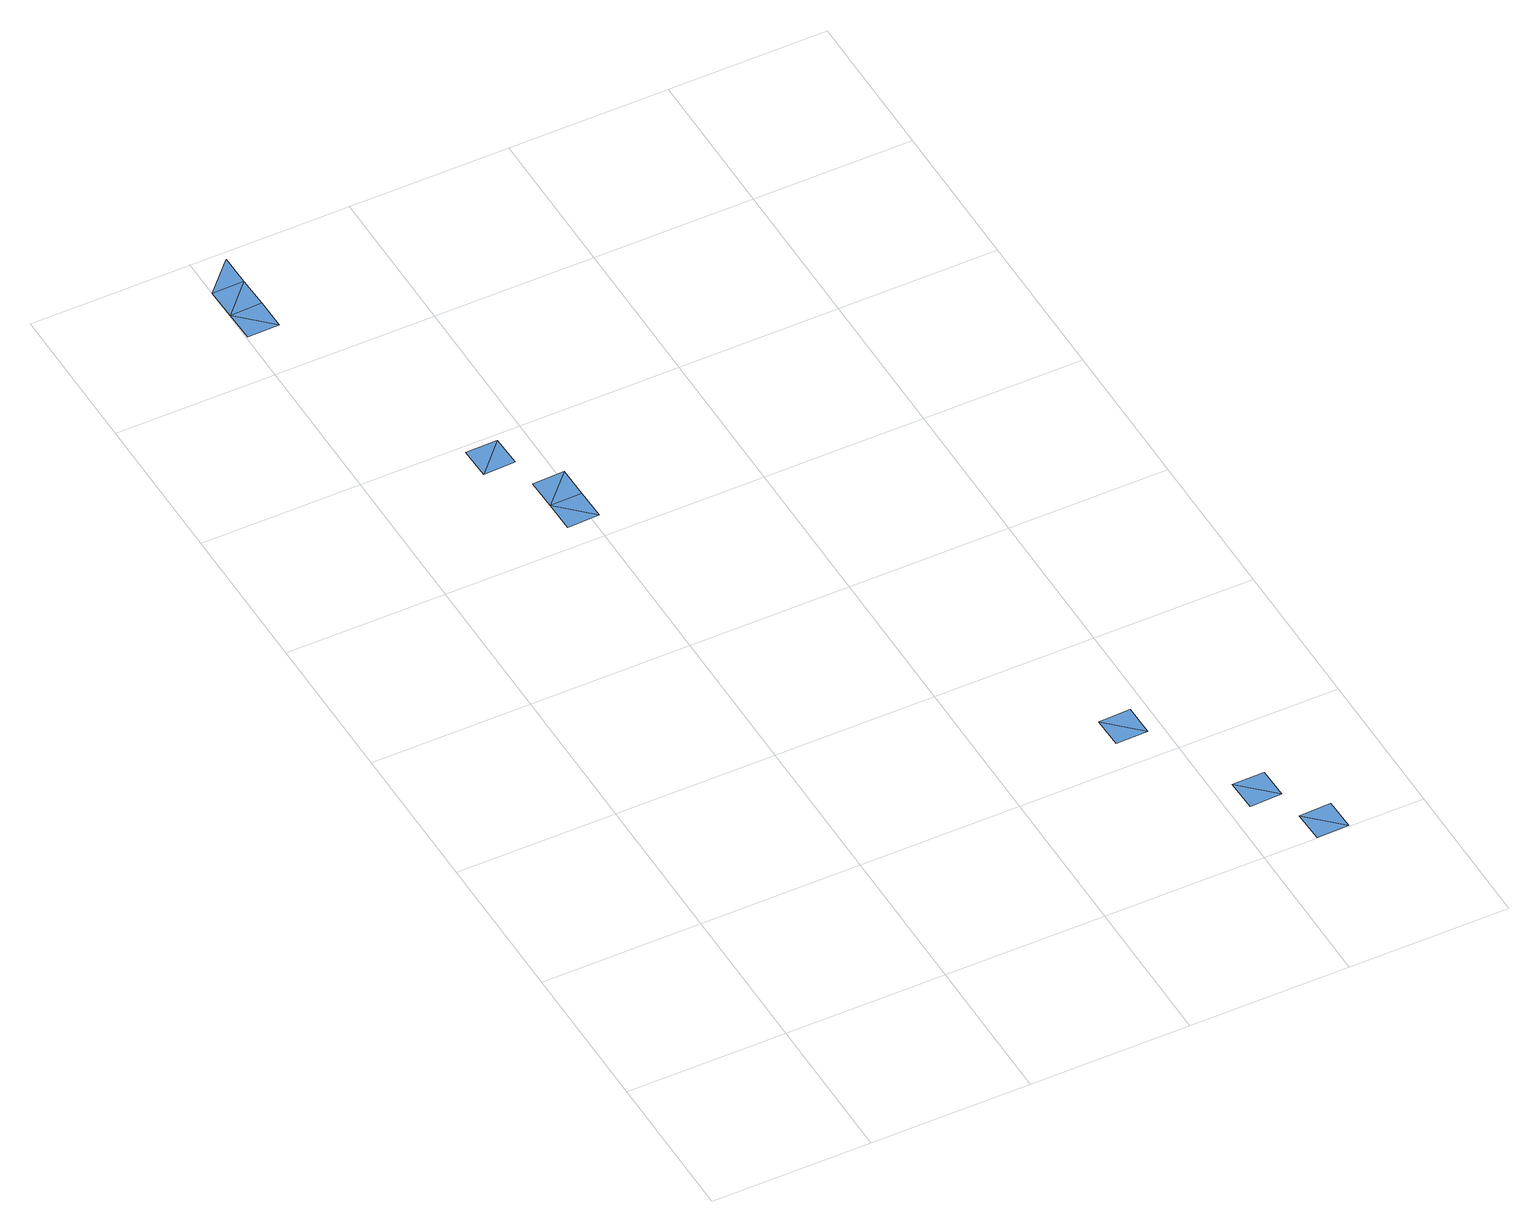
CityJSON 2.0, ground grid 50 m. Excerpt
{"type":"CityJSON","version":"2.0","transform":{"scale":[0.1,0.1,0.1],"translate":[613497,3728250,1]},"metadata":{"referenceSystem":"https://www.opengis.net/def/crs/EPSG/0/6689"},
"CityObjects":{
"waterbody1":{"type":"WaterBody","attributes":{"name":"福岡県津波浸水想定図","class":"1140","function":"2","WaterBodyTsunamiRiskAttribute.description":"1","WaterBodyTsunamiRiskAttribute.rank":"4"},"geometry":[{"type":"MultiSurface","lod":"1","boundaries":[[[0,1,2]],[[3,4,0]],[[5,3,0]],[[0,2,5]],[[3,6,4]],[[7,8,9]],[[10,11,12]],[[7,13,8]],[[12,11,14]],[[15,12,16]],[[12,14,16]],[[17,18,19]],[[20,18,17]],[[21,22,23]],[[24,25,26]],[[23,22,27]],[[26,25,28]]]}]}
},
"vertices":[
[3,3269,10],[5,3170,10],[105,3171,10],[101,3371,10],[1,3369,10],[103,3271,10],[99,3471,10],[321,2376,9],[419,2478,9],[319,2476,9],[426,2078,9],[526,2080,9],[425,2178,9],[421,2378,9],[525,2180,9],[423,2278,9],[523,2280,9],[1455,598,10],[1353,696,10],[1355,596,10],[1453,698,10],[1563,200,9],[1663,202,9],[1561,300,9],[1667,2,9],[1767,4,9],[1665,102,9],[1661,302,9],[1765,104,9]
]}
